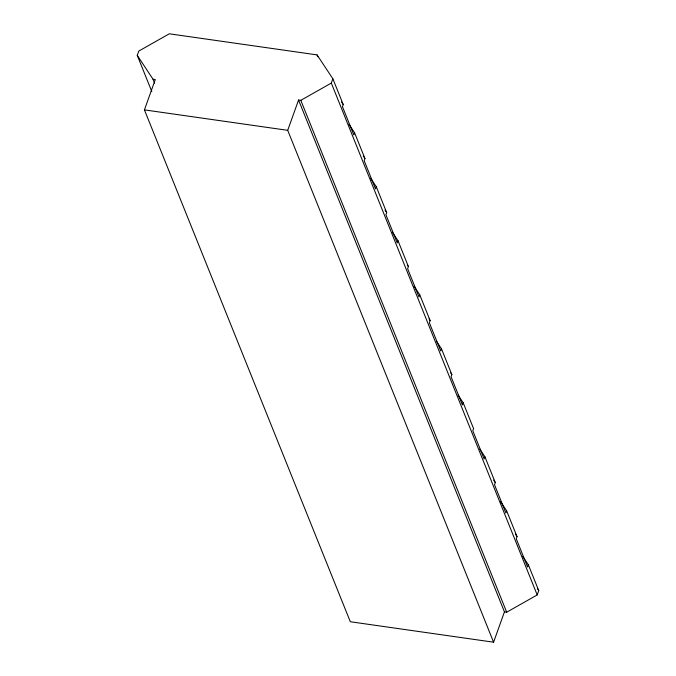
<?xml version="1.0" encoding="UTF-8"?>
<svg xmlns="http://www.w3.org/2000/svg" width="676" height="676" viewBox="0 0 676 676"><rect width="100%" height="100%" fill="white"/><g stroke="black" fill="none" stroke-linecap="round" stroke-linejoin="round"><path stroke-width="1.01" d="M151.821 91.581L137.253 55.373L138.8 51.063L169.304 33.8L317.069 54.891L332.854 78.762L343.231 104.552L342.462 106.707L353.81 134.93L354.579 132.775L348.943 124.249M332.854 78.762L331.316 83.072L300.803 100.335L298.564 100.014L504.448 611.881L493.59 642.2L350.312 621.743L144.427 109.884L155.277 79.557L153.038 79.244L137.253 55.373M493.59 642.2L287.706 130.333L298.564 100.014M354.579 132.775L364.955 158.564L364.187 160.719L375.535 188.934L376.304 186.779L370.668 178.253M376.304 186.779L386.68 212.568L385.911 214.723L397.26 242.946L398.029 240.791L392.393 232.265M398.029 240.791L408.405 266.581L407.628 268.735L418.985 296.95L419.754 294.795L414.118 286.269M419.754 294.795L430.13 320.585L429.353 322.739L440.71 350.962L441.479 348.808L436.4 341.135M441.479 348.808L451.847 374.597L451.078 376.752L462.426 404.966L463.204 402.811L458.125 395.139M479.85 449.151L484.929 456.824L484.151 458.979L472.803 430.756L473.572 428.601L463.204 402.811M484.929 456.824L495.297 482.613L494.528 484.768L505.876 512.983L506.645 510.828L500.451 501.457M506.645 510.828L517.022 536.617L516.253 538.772L527.601 566.995L528.37 564.84L522.734 556.314M504.448 611.881L506.696 612.202L537.2 594.939L538.747 590.63L528.37 564.84M144.427 109.884L287.706 130.333M341.541 102L343.231 104.552M363.265 156.004L364.955 158.564M384.99 210.016L386.68 212.568M407.273 264.874L408.405 266.581M428.998 318.886L430.13 320.585M450.723 372.89L451.847 374.597M493.607 480.053L495.297 482.613M515.332 534.065L517.022 536.617M537.623 588.923L538.747 590.63M331.316 83.072L537.2 594.939M317.069 54.891L317.838 56.801M300.803 100.335L506.696 612.202M153.038 79.244L154.61 83.156"/></g></svg>
